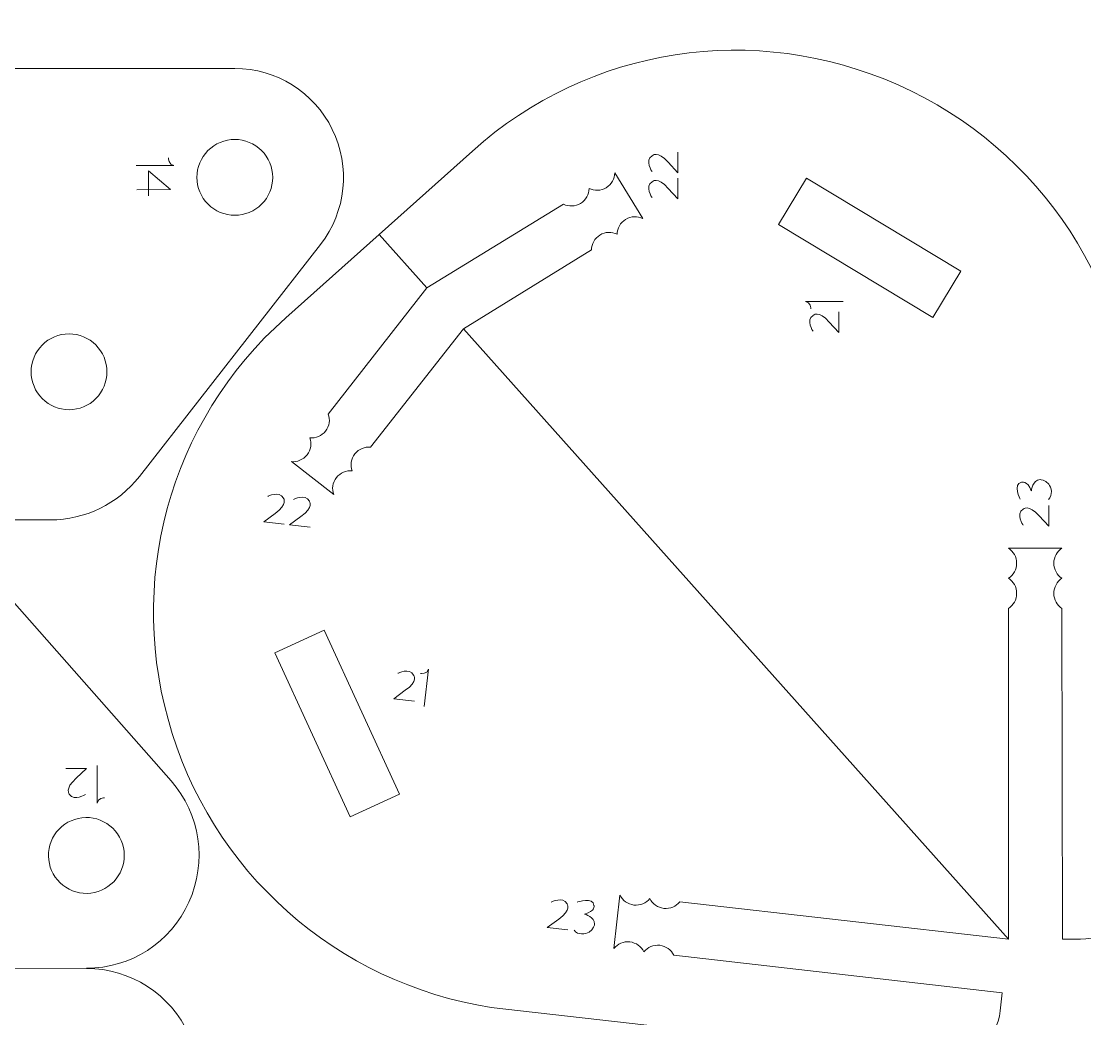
# Model space of a CAD drawing. Header units: centimetres. Extents: x -25 to 25, y -32.5 to 32.5.
# Drawn here: x -8.14 to -2.18, y 15 to 20.58 of the extents above; entities that cross this region are included whole.
import ezdxf

# ---------------------------------------------------------------- set-up
doc = ezdxf.new("R2010")
doc.units = ezdxf.units.CM
doc.header["$MEASUREMENT"] = 0
doc.layers.add('Capa 1', color=7, linetype='Continuous')

msp = doc.modelspace()

# ---------------------------------------------------------------- linework, layer by layer
at = {"layer": 'Capa 1', "color": 250, "lineweight": 9}
for points, knots in [([(-2.3102, 17.29459), (-2.3102, 17.29459), (-2.30739, 15.44318), (-2.30739, 15.44318), (-2.30739, 15.44318), (-2.30739, 15.44318), (-2.20638, 15.44319), (-2.20638, 15.44319), (-2.20638, 15.44319), (-2.12597, 15.44324), (-2.04889, 15.47522), (-1.99205, 15.5321), (-1.99205, 15.5321), (-1.93523, 15.589), (-1.90333, 15.66576), (-1.90338, 15.74615), (-1.90338, 15.74615), (-1.90338, 15.74615), (-1.90315, 18.19486), (-1.90315, 18.19486), (-1.90315, 18.19486), (-1.90582, 19.07334), (-2.42437, 19.86824), (-3.22726, 20.22475), (-3.22726, 20.22475), (-4.03015, 20.58121), (-4.95713, 20.44204), (-5.61054, 19.85486), (-5.61054, 19.85486), (-5.61054, 19.85486), (-6.13315, 19.38819), (-6.13315, 19.38819), (-6.13315, 19.38819), (-6.13315, 19.38819), (-5.86634, 19.08941), (-5.86634, 19.08941), (-5.86634, 19.08941), (-5.86634, 19.08941), (-5.1014, 19.55746), (-5.1014, 19.55746)], [0, 0, 0, 0, 0.0909091, 0.0909091, 0.0909091, 0.0909091, 0.1818182, 0.1818182, 0.1818182, 0.1818182, 0.2727273, 0.2727273, 0.2727273, 0.2727273, 0.3636364, 0.3636364, 0.3636364, 0.3636364, 0.4545455, 0.4545455, 0.4545455, 0.4545455, 0.5454545, 0.5454545, 0.5454545, 0.5454545, 0.6363636, 0.6363636, 0.6363636, 0.6363636, 0.7272727, 0.7272727, 0.7272727, 0.7272727, 0.8181818, 0.8181818, 0.8181818, 0.8181818, 1, 1, 1, 1]), ([(-9.25908, 17.79036), (-9.25908, 17.79036), (-7.97336, 17.79036), (-7.97336, 17.79036), (-7.97336, 17.79036), (-7.77882, 17.79039), (-7.59527, 17.87989), (-7.47556, 18.03323), (-7.47556, 18.03323), (-7.47556, 18.03323), (-6.46099, 19.33248), (-6.46099, 19.33248), (-6.46099, 19.33248), (-6.31794, 19.51667), (-6.29241, 19.7663), (-6.39523, 19.97563), (-6.39523, 19.97563), (-6.49805, 20.18496), (-6.70798, 20.31736), (-6.94119, 20.31674), (-6.94119, 20.31674), (-6.94119, 20.31674), (-8.65907, 20.31674), (-8.65907, 20.31674), (-8.65907, 20.31674), (-9.1706, 20.33257), (-9.25024, 20.2834), (-9.25908, 19.9218)], [0, 0, 0, 0, 0.125, 0.125, 0.125, 0.125, 0.25, 0.25, 0.25, 0.25, 0.375, 0.375, 0.375, 0.375, 0.5, 0.5, 0.5, 0.5, 0.625, 0.625, 0.625, 0.625, 0.75, 0.75, 0.75, 0.75, 1, 1, 1, 1]), ([(-6.94119, 19.91961), (-6.88497, 19.91964), (-6.83103, 19.89734), (-6.79125, 19.8576), (-6.79125, 19.8576), (-6.75146, 19.81787), (-6.72909, 19.76369), (-6.72905, 19.70747), (-6.72905, 19.70747), (-6.72902, 19.65124), (-6.75132, 19.5973), (-6.79106, 19.55752), (-6.79106, 19.55752), (-6.83079, 19.51773), (-6.88497, 19.49536), (-6.94119, 19.49533), (-6.94119, 19.49533), (-6.99742, 19.4953), (-7.05136, 19.5176), (-7.09114, 19.55733), (-7.09114, 19.55733), (-7.13093, 19.59706), (-7.1533, 19.65124), (-7.15333, 19.70747), (-7.15333, 19.70747), (-7.15336, 19.76369), (-7.13106, 19.81763), (-7.09133, 19.85741), (-7.09133, 19.85741), (-7.0516, 19.8972), (-6.99742, 19.91957), (-6.94119, 19.91961)], [0, 0, 0, 0, 0.1111111, 0.1111111, 0.1111111, 0.1111111, 0.2222222, 0.2222222, 0.2222222, 0.2222222, 0.3333333, 0.3333333, 0.3333333, 0.3333333, 0.4444444, 0.4444444, 0.4444444, 0.4444444, 0.5555556, 0.5555556, 0.5555556, 0.5555556, 0.6666667, 0.6666667, 0.6666667, 0.6666667, 0.7777778, 0.7777778, 0.7777778, 0.7777778, 1, 1, 1, 1]), ([(-4.81385, 19.73297), (-4.8146, 19.70006), (-4.83156, 19.66819), (-4.86174, 19.64977), (-4.86174, 19.64977), (-4.89193, 19.63135), (-4.92802, 19.63083), (-4.95763, 19.64521)], [0, 0, 0, 0, 0.3333333, 0.3333333, 0.3333333, 0.3333333, 1, 1, 1, 1]), ([(-2.87609, 19.18159), (-2.87609, 19.18159), (-3.74056, 19.70386), (-3.74056, 19.70386), (-3.74056, 19.70386), (-3.74056, 19.70386), (-3.89725, 19.44449), (-3.89725, 19.44449), (-3.89725, 19.44449), (-3.89725, 19.44449), (-3.89725, 19.44449), (-3.89725, 19.44449), (-3.89725, 19.44449), (-3.89725, 19.44449), (-3.03275, 18.92224), (-3.03275, 18.92224), (-3.03275, 18.92224), (-3.03275, 18.92224), (-3.03275, 18.92224), (-3.03275, 18.92224), (-3.03275, 18.92224), (-3.03275, 18.92224), (-2.87609, 19.18159), (-2.87609, 19.18159)], [0, 0, 0, 0, 0.1428571, 0.1428571, 0.1428571, 0.1428571, 0.2857143, 0.2857143, 0.2857143, 0.2857143, 0.4285714, 0.4285714, 0.4285714, 0.4285714, 0.5714286, 0.5714286, 0.5714286, 0.5714286, 0.7142857, 0.7142857, 0.7142857, 0.7142857, 1, 1, 1, 1]), ([(-4.95763, 19.64521), (-4.95837, 19.6123), (-4.97534, 19.58044), (-5.00552, 19.56202), (-5.00552, 19.56202), (-5.0357, 19.5436), (-5.07179, 19.54308), (-5.1014, 19.55746)], [0, 0, 0, 0, 0.3333333, 0.3333333, 0.3333333, 0.3333333, 1, 1, 1, 1]), ([(-4.65742, 19.47697), (-4.68702, 19.49135), (-4.72312, 19.49083), (-4.7533, 19.47241), (-4.7533, 19.47241), (-4.78348, 19.45399), (-4.80044, 19.42212), (-4.80119, 19.38922)], [0, 0, 0, 0, 0.3333333, 0.3333333, 0.3333333, 0.3333333, 1, 1, 1, 1]), ([(-4.4838, 15.35362), (-4.4838, 15.35362), (-2.64451, 15.14214), (-2.64451, 15.14214), (-2.64451, 15.14214), (-2.64451, 15.14214), (-2.6559, 15.04178), (-2.6559, 15.04178), (-2.6559, 15.04178), (-2.66502, 14.96189), (-2.70548, 14.8889), (-2.7684, 14.83884), (-2.7684, 14.83884), (-2.83135, 14.78879), (-2.91121, 14.76575), (-2.99108, 14.77486), (-2.99108, 14.77486), (-2.99108, 14.77486), (-5.42422, 15.05064), (-5.42422, 15.05064), (-5.42422, 15.05064), (-6.2968, 15.15231), (-7.02818, 15.75715), (-7.29192, 16.59511), (-7.29192, 16.59511), (-7.55561, 17.43306), (-7.31284, 18.33845), (-6.65575, 18.92151), (-6.65575, 18.92151), (-6.65575, 18.92151), (-6.13315, 19.38819), (-6.13315, 19.38819), (-6.13315, 19.38819), (-6.13315, 19.38819), (-5.86635, 19.0894), (-5.86635, 19.0894), (-5.86635, 19.0894), (-5.86635, 19.0894), (-6.41764, 18.38209), (-6.41764, 18.38209)], [0, 0, 0, 0, 0.0909091, 0.0909091, 0.0909091, 0.0909091, 0.1818182, 0.1818182, 0.1818182, 0.1818182, 0.2727273, 0.2727273, 0.2727273, 0.2727273, 0.3636364, 0.3636364, 0.3636364, 0.3636364, 0.4545455, 0.4545455, 0.4545455, 0.4545455, 0.5454545, 0.5454545, 0.5454545, 0.5454545, 0.6363636, 0.6363636, 0.6363636, 0.6363636, 0.7272727, 0.7272727, 0.7272727, 0.7272727, 0.8181818, 0.8181818, 0.8181818, 0.8181818, 1, 1, 1, 1]), ([(-4.80119, 19.38922), (-4.8308, 19.4036), (-4.86689, 19.40308), (-4.89707, 19.38465), (-4.89707, 19.38465), (-4.92726, 19.36623), (-4.94422, 19.33437), (-4.94496, 19.30146)], [0, 0, 0, 0, 0.3333333, 0.3333333, 0.3333333, 0.3333333, 1, 1, 1, 1]), ([(-4.94496, 19.30146), (-4.94496, 19.30146), (-5.66133, 18.85983), (-5.66133, 18.85983), (-5.66133, 18.85983), (-5.66133, 18.85983), (-2.61038, 15.44321), (-2.61038, 15.44321), (-2.61038, 15.44321), (-2.61038, 15.44321), (-2.61021, 17.29475), (-2.61021, 17.29475)], [0, 0, 0, 0, 0.25, 0.25, 0.25, 0.25, 0.5, 0.5, 0.5, 0.5, 1, 1, 1, 1]), ([(-7.86938, 18.83116), (-7.81316, 18.8312), (-7.75921, 18.8089), (-7.71943, 18.76916), (-7.71943, 18.76916), (-7.67965, 18.72943), (-7.65728, 18.67525), (-7.65724, 18.61902), (-7.65724, 18.61902), (-7.65721, 18.5628), (-7.67951, 18.50886), (-7.71924, 18.46908), (-7.71924, 18.46908), (-7.75898, 18.42929), (-7.81316, 18.40692), (-7.86938, 18.40689), (-7.86938, 18.40689), (-7.9256, 18.40685), (-7.97954, 18.42916), (-8.01933, 18.46889), (-8.01933, 18.46889), (-8.05911, 18.50862), (-8.08148, 18.5628), (-8.08152, 18.61902), (-8.08152, 18.61902), (-8.08156, 18.67525), (-8.05925, 18.72919), (-8.01952, 18.76897), (-8.01952, 18.76897), (-7.97978, 18.80876), (-7.9256, 18.83113), (-7.86938, 18.83116)], [0, 0, 0, 0, 0.1111111, 0.1111111, 0.1111111, 0.1111111, 0.2222222, 0.2222222, 0.2222222, 0.2222222, 0.3333333, 0.3333333, 0.3333333, 0.3333333, 0.4444444, 0.4444444, 0.4444444, 0.4444444, 0.5555556, 0.5555556, 0.5555556, 0.5555556, 0.6666667, 0.6666667, 0.6666667, 0.6666667, 0.7777778, 0.7777778, 0.7777778, 0.7777778, 1, 1, 1, 1]), ([(-6.52103, 18.24913), (-6.48825, 18.24616), (-6.45468, 18.25943), (-6.43297, 18.28734), (-6.43297, 18.28734), (-6.41127, 18.31525), (-6.40669, 18.35105), (-6.41764, 18.38209)], [0, 0, 0, 0, 0.3333333, 0.3333333, 0.3333333, 0.3333333, 1, 1, 1, 1]), ([(-6.62444, 18.11616), (-6.59165, 18.1132), (-6.55808, 18.12646), (-6.53637, 18.15437), (-6.53637, 18.15437), (-6.51467, 18.18229), (-6.51008, 18.21809), (-6.52103, 18.24913)], [0, 0, 0, 0, 0.3333333, 0.3333333, 0.3333333, 0.3333333, 1, 1, 1, 1]), ([(-6.28431, 18.06483), (-6.29526, 18.09588), (-6.29067, 18.13168), (-6.26896, 18.15959), (-6.26896, 18.15959), (-6.24725, 18.18751), (-6.21368, 18.20077), (-6.1809, 18.1978)], [0, 0, 0, 0, 0.3333333, 0.3333333, 0.3333333, 0.3333333, 1, 1, 1, 1]), ([(-6.3877, 17.93187), (-6.39866, 17.9629), (-6.39407, 17.99872), (-6.37236, 18.02663), (-6.37236, 18.02663), (-6.35066, 18.05454), (-6.31708, 18.0678), (-6.28431, 18.06483)], [0, 0, 0, 0, 0.3333333, 0.3333333, 0.3333333, 0.3333333, 1, 1, 1, 1]), ([(-2.61021, 17.63163), (-2.58251, 17.61385), (-2.56415, 17.58277), (-2.56415, 17.54741), (-2.56415, 17.54741), (-2.56415, 17.51205), (-2.58251, 17.48097), (-2.61021, 17.46319)], [0, 0, 0, 0, 0.3333333, 0.3333333, 0.3333333, 0.3333333, 1, 1, 1, 1]), ([(-2.3102, 17.63147), (-2.3379, 17.61369), (-2.35626, 17.58261), (-2.35626, 17.54725), (-2.35626, 17.54725), (-2.35626, 17.51189), (-2.3379, 17.48081), (-2.3102, 17.46303)], [0, 0, 0, 0, 0.3333333, 0.3333333, 0.3333333, 0.3333333, 1, 1, 1, 1]), ([(-10.61403, 15.27899), (-10.86254, 15.27964), (-11.08765, 15.42576), (-11.18941, 15.65249), (-11.18941, 15.65249), (-11.29117, 15.87921), (-11.2533, 16.14158), (-11.0886, 16.32769), (-11.0886, 16.32769), (-11.0886, 16.32769), (-10.14392, 17.40185), (-10.14392, 17.40185), (-10.14392, 17.40185), (-10.02403, 17.53814), (-9.85147, 17.61628), (-9.66995, 17.61634), (-9.66995, 17.61634), (-9.66995, 17.61634), (-8.71816, 17.61679), (-8.71816, 17.61679), (-8.71816, 17.61679), (-8.53664, 17.61685), (-8.36397, 17.53896), (-8.24398, 17.40275), (-8.24398, 17.40275), (-8.24398, 17.40275), (-7.29828, 16.32949), (-7.29828, 16.32949), (-7.29828, 16.32949), (-7.13456, 16.14253), (-7.0955, 15.87702), (-7.19844, 15.65083), (-7.19844, 15.65083), (-7.30138, 15.42464), (-7.52335, 15.27969), (-7.77186, 15.28034)], [0, 0, 0, 0, 0.1, 0.1, 0.1, 0.1, 0.2, 0.2, 0.2, 0.2, 0.3, 0.3, 0.3, 0.3, 0.4, 0.4, 0.4, 0.4, 0.5, 0.5, 0.5, 0.5, 0.6, 0.6, 0.6, 0.6, 0.7, 0.7, 0.7, 0.7, 0.8, 0.8, 0.8, 0.8, 1, 1, 1, 1]), ([(-2.61021, 17.46319), (-2.58251, 17.44541), (-2.56415, 17.41433), (-2.56415, 17.37897), (-2.56415, 17.37897), (-2.56415, 17.34361), (-2.58251, 17.31253), (-2.61021, 17.29475)], [0, 0, 0, 0, 0.3333333, 0.3333333, 0.3333333, 0.3333333, 1, 1, 1, 1]), ([(-2.3102, 17.46303), (-2.3379, 17.44525), (-2.35626, 17.41417), (-2.35626, 17.37881), (-2.35626, 17.37881), (-2.35626, 17.34345), (-2.3379, 17.31237), (-2.3102, 17.29459)], [0, 0, 0, 0, 0.3333333, 0.3333333, 0.3333333, 0.3333333, 1, 1, 1, 1]), ([(-6.29499, 16.1286), (-6.29499, 16.1286), (-6.71649, 17.04643), (-6.71649, 17.04643), (-6.71649, 17.04643), (-6.71649, 17.04643), (-6.44111, 17.17288), (-6.44111, 17.17288), (-6.44111, 17.17288), (-6.44111, 17.17288), (-6.44111, 17.17288), (-6.44111, 17.17288), (-6.44111, 17.17288), (-6.44111, 17.17288), (-6.01964, 16.25503), (-6.01964, 16.25503), (-6.01964, 16.25503), (-6.01964, 16.25503), (-6.01964, 16.25503), (-6.01964, 16.25503), (-6.01964, 16.25503), (-6.01964, 16.25503), (-6.29499, 16.1286), (-6.29499, 16.1286)], [0, 0, 0, 0, 0.1428571, 0.1428571, 0.1428571, 0.1428571, 0.2857143, 0.2857143, 0.2857143, 0.2857143, 0.4285714, 0.4285714, 0.4285714, 0.4285714, 0.5714286, 0.5714286, 0.5714286, 0.5714286, 0.7142857, 0.7142857, 0.7142857, 0.7142857, 1, 1, 1, 1]), ([(-7.61059, 16.04941), (-7.64701, 16.09225), (-7.69894, 16.11888), (-7.75499, 16.12343), (-7.75499, 16.12343), (-7.81103, 16.12798), (-7.86679, 16.10991), (-7.90963, 16.0735), (-7.90963, 16.0735), (-7.95248, 16.03709), (-7.97911, 15.98515), (-7.98365, 15.92911), (-7.98365, 15.92911), (-7.9882, 15.87307), (-7.97013, 15.81731), (-7.93372, 15.77446), (-7.93372, 15.77446), (-7.89731, 15.73162), (-7.84537, 15.70499), (-7.78933, 15.70044), (-7.78933, 15.70044), (-7.73329, 15.69589), (-7.67753, 15.71396), (-7.63468, 15.75037), (-7.63468, 15.75037), (-7.59184, 15.78678), (-7.56521, 15.83872), (-7.56066, 15.89476), (-7.56066, 15.89476), (-7.55611, 15.9508), (-7.57418, 16.00656), (-7.61059, 16.04941)], [0, 0, 0, 0, 0.1111111, 0.1111111, 0.1111111, 0.1111111, 0.2222222, 0.2222222, 0.2222222, 0.2222222, 0.3333333, 0.3333333, 0.3333333, 0.3333333, 0.4444444, 0.4444444, 0.4444444, 0.4444444, 0.5555556, 0.5555556, 0.5555556, 0.5555556, 0.6666667, 0.6666667, 0.6666667, 0.6666667, 0.7777778, 0.7777778, 0.7777778, 0.7777778, 1, 1, 1, 1]), ([(-4.78488, 15.68971), (-4.77033, 15.66018), (-4.74152, 15.63843), (-4.70639, 15.63445), (-4.70639, 15.63445), (-4.67125, 15.63046), (-4.6383, 15.6452), (-4.61751, 15.67072)], [0, 0, 0, 0, 0.3333333, 0.3333333, 0.3333333, 0.3333333, 1, 1, 1, 1]), ([(-4.61751, 15.67072), (-4.60297, 15.64119), (-4.57415, 15.61945), (-4.53902, 15.61546), (-4.53902, 15.61546), (-4.50388, 15.61148), (-4.47093, 15.62622), (-4.45014, 15.65174)], [0, 0, 0, 0, 0.3333333, 0.3333333, 0.3333333, 0.3333333, 1, 1, 1, 1]), ([(-4.81853, 15.39159), (-4.79775, 15.41711), (-4.76479, 15.43185), (-4.72966, 15.42787), (-4.72966, 15.42787), (-4.69452, 15.42388), (-4.66571, 15.40213), (-4.65117, 15.37261)], [0, 0, 0, 0, 0.3333333, 0.3333333, 0.3333333, 0.3333333, 1, 1, 1, 1]), ([(-4.65117, 15.37261), (-4.63038, 15.39813), (-4.59743, 15.41286), (-4.56229, 15.40888), (-4.56229, 15.40888), (-4.52716, 15.40489), (-4.49835, 15.38315), (-4.4838, 15.35362)], [0, 0, 0, 0, 0.3333333, 0.3333333, 0.3333333, 0.3333333, 1, 1, 1, 1]), ([(-11.0886, 14.23164), (-11.0886, 14.23164), (-10.14392, 13.15748), (-10.14392, 13.15748), (-10.14392, 13.15748), (-10.02403, 13.02119), (-9.85147, 12.94305), (-9.66995, 12.94299), (-9.66995, 12.94299), (-9.66995, 12.94299), (-8.71816, 12.94254), (-8.71816, 12.94254), (-8.71816, 12.94254), (-8.53664, 12.94248), (-8.36397, 13.02037), (-8.24398, 13.15658), (-8.24398, 13.15658), (-8.24398, 13.15658), (-7.29828, 14.22984), (-7.29828, 14.22984), (-7.29828, 14.22984), (-7.13456, 14.4168), (-7.0955, 14.68231), (-7.19844, 14.9085), (-7.19844, 14.9085), (-7.30138, 15.13469), (-7.52335, 15.27964), (-7.77186, 15.27899), (-7.77186, 15.27899), (-7.77186, 15.27899), (-10.61403, 15.28034), (-10.61403, 15.28034), (-10.61403, 15.28034), (-10.86254, 15.27969), (-11.08765, 15.13357), (-11.18941, 14.90684), (-11.18941, 14.90684), (-11.29117, 14.68012), (-11.2533, 14.41775), (-11.0886, 14.23164)], [0, 0, 0, 0, 0.0909091, 0.0909091, 0.0909091, 0.0909091, 0.1818182, 0.1818182, 0.1818182, 0.1818182, 0.2727273, 0.2727273, 0.2727273, 0.2727273, 0.3636364, 0.3636364, 0.3636364, 0.3636364, 0.4545455, 0.4545455, 0.4545455, 0.4545455, 0.5454545, 0.5454545, 0.5454545, 0.5454545, 0.6363636, 0.6363636, 0.6363636, 0.6363636, 0.7272727, 0.7272727, 0.7272727, 0.7272727, 0.8181818, 0.8181818, 0.8181818, 0.8181818, 1, 1, 1, 1])]:
    msp.add_open_spline(points, degree=3, knots=knots, dxfattribs=at)
at = {"layer": 'Capa 1', "color": 22, "lineweight": 5}
for points, knots in [([(-4.60545, 19.7399), (-4.60545, 19.7399), (-4.64626, 19.80173), (-4.60545, 19.82889), (-4.60545, 19.82889), (-4.60545, 19.82889), (-4.57455, 19.85981), (-4.51521, 19.79182)], [0, 0, 0, 0, 0.3333333, 0.3333333, 0.3333333, 0.3333333, 1, 1, 1, 1]), ([(-4.51521, 19.79182), (-4.51521, 19.79182), (-4.46083, 19.73374), (-4.46083, 19.73374), (-4.46083, 19.73374), (-4.46083, 19.73374), (-4.46083, 19.84906), (-4.46083, 19.84906)], [0, 0, 0, 0, 0.3333333, 0.3333333, 0.3333333, 0.3333333, 1, 1, 1, 1]), ([(-7.42467, 19.60497), (-7.42467, 19.60497), (-7.42467, 19.74463), (-7.42467, 19.74463), (-7.42467, 19.74463), (-7.42467, 19.74463), (-7.30106, 19.63958), (-7.30106, 19.63958), (-7.30106, 19.63958), (-7.30106, 19.63958), (-7.48897, 19.63837), (-7.48897, 19.63837)], [0, 0, 0, 0, 0.25, 0.25, 0.25, 0.25, 0.5, 0.5, 0.5, 0.5, 1, 1, 1, 1]), ([(-4.60545, 19.59407), (-4.60545, 19.59407), (-4.64626, 19.6559), (-4.60545, 19.68306), (-4.60545, 19.68306), (-4.60545, 19.68306), (-4.57455, 19.71398), (-4.51521, 19.64599)], [0, 0, 0, 0, 0.3333333, 0.3333333, 0.3333333, 0.3333333, 1, 1, 1, 1]), ([(-4.51521, 19.64599), (-4.51521, 19.64599), (-4.46083, 19.58791), (-4.46083, 19.58791), (-4.46083, 19.58791), (-4.46083, 19.58791), (-4.46083, 19.70323), (-4.46083, 19.70323)], [0, 0, 0, 0, 0.3333333, 0.3333333, 0.3333333, 0.3333333, 1, 1, 1, 1]), ([(-3.70408, 18.84584), (-3.70408, 18.84584), (-3.74489, 18.90767), (-3.70408, 18.93483), (-3.70408, 18.93483), (-3.70408, 18.93483), (-3.67318, 18.96575), (-3.61384, 18.89776)], [0, 0, 0, 0, 0.3333333, 0.3333333, 0.3333333, 0.3333333, 1, 1, 1, 1]), ([(-3.61384, 18.89776), (-3.61384, 18.89776), (-3.55946, 18.83968), (-3.55946, 18.83968), (-3.55946, 18.83968), (-3.55946, 18.83968), (-3.55946, 18.955), (-3.55946, 18.955)], [0, 0, 0, 0, 0.3333333, 0.3333333, 0.3333333, 0.3333333, 1, 1, 1, 1]), ([(-2.38705, 17.90538), (-2.38705, 17.90538), (-2.36857, 17.91261), (-2.36977, 17.94866), (-2.36977, 17.94866), (-2.37039, 17.96737), (-2.37708, 17.98077), (-2.38473, 17.99049), (-2.38473, 17.99049), (-2.40343, 18.01419), (-2.43247, 18.01541), (-2.43247, 18.01541), (-2.43247, 18.01541), (-2.47418, 18.01419), (-2.48222, 17.95297), (-2.48222, 17.95297), (-2.48222, 17.95297), (-2.50451, 18.01293), (-2.53664, 18.00056), (-2.53664, 18.00056), (-2.53664, 18.00056), (-2.58607, 17.99192), (-2.54408, 17.90538), (-2.54408, 17.90538)], [0, 0, 0, 0, 0.1428571, 0.1428571, 0.1428571, 0.1428571, 0.2857143, 0.2857143, 0.2857143, 0.2857143, 0.4285714, 0.4285714, 0.4285714, 0.4285714, 0.5714286, 0.5714286, 0.5714286, 0.5714286, 0.7142857, 0.7142857, 0.7142857, 0.7142857, 1, 1, 1, 1]), ([(-6.75717, 17.92148), (-6.75717, 17.92148), (-6.69113, 17.95506), (-6.66875, 17.91145), (-6.66875, 17.91145), (-6.66875, 17.91145), (-6.64151, 17.87726), (-6.71575, 17.82596)], [0, 0, 0, 0, 0.3333333, 0.3333333, 0.3333333, 0.3333333, 1, 1, 1, 1]), ([(-6.61227, 17.90504), (-6.61227, 17.90504), (-6.54623, 17.93862), (-6.52385, 17.89501), (-6.52385, 17.89501), (-6.52385, 17.89501), (-6.49661, 17.86082), (-6.57085, 17.80953)], [0, 0, 0, 0, 0.3333333, 0.3333333, 0.3333333, 0.3333333, 1, 1, 1, 1]), ([(-2.52845, 17.76092), (-2.52845, 17.76092), (-2.56926, 17.82275), (-2.52845, 17.84991), (-2.52845, 17.84991), (-2.52845, 17.84991), (-2.49755, 17.88083), (-2.43821, 17.81284)], [0, 0, 0, 0, 0.3333333, 0.3333333, 0.3333333, 0.3333333, 1, 1, 1, 1]), ([(-2.43821, 17.81284), (-2.43821, 17.81284), (-2.38383, 17.75476), (-2.38383, 17.75476), (-2.38383, 17.75476), (-2.38383, 17.75476), (-2.38383, 17.87008), (-2.38383, 17.87008)], [0, 0, 0, 0, 0.3333333, 0.3333333, 0.3333333, 0.3333333, 1, 1, 1, 1]), ([(-6.71575, 17.82596), (-6.71575, 17.82596), (-6.77959, 17.77848), (-6.77959, 17.77848), (-6.77959, 17.77848), (-6.77959, 17.77848), (-6.66501, 17.76548), (-6.66501, 17.76548)], [0, 0, 0, 0, 0.3333333, 0.3333333, 0.3333333, 0.3333333, 1, 1, 1, 1]), ([(-6.57085, 17.80953), (-6.57085, 17.80953), (-6.63469, 17.76204), (-6.63469, 17.76204), (-6.63469, 17.76204), (-6.63469, 17.76204), (-6.5201, 17.74904), (-6.5201, 17.74904)], [0, 0, 0, 0, 0.3333333, 0.3333333, 0.3333333, 0.3333333, 1, 1, 1, 1]), ([(-6.0283, 16.93165), (-6.0283, 16.93165), (-5.96227, 16.96523), (-5.93988, 16.92162), (-5.93988, 16.92162), (-5.93988, 16.92162), (-5.91264, 16.88743), (-5.98689, 16.83613)], [0, 0, 0, 0, 0.3333333, 0.3333333, 0.3333333, 0.3333333, 1, 1, 1, 1]), ([(-5.98689, 16.83613), (-5.98689, 16.83613), (-6.05073, 16.78864), (-6.05073, 16.78864), (-6.05073, 16.78864), (-6.05073, 16.78864), (-5.93614, 16.77564), (-5.93614, 16.77564)], [0, 0, 0, 0, 0.3333333, 0.3333333, 0.3333333, 0.3333333, 1, 1, 1, 1]), ([(-7.82945, 16.34384), (-7.82945, 16.34384), (-7.77137, 16.39822), (-7.77137, 16.39822), (-7.77137, 16.39822), (-7.77137, 16.39822), (-7.88669, 16.39822), (-7.88669, 16.39822)], [0, 0, 0, 0, 0.3333333, 0.3333333, 0.3333333, 0.3333333, 1, 1, 1, 1]), ([(-7.77753, 16.2536), (-7.77753, 16.2536), (-7.83936, 16.21279), (-7.86652, 16.2536), (-7.86652, 16.2536), (-7.86652, 16.2536), (-7.89744, 16.2845), (-7.82945, 16.34384)], [0, 0, 0, 0, 0.3333333, 0.3333333, 0.3333333, 0.3333333, 1, 1, 1, 1]), ([(-5.16932, 15.65103), (-5.16932, 15.65103), (-5.10328, 15.68461), (-5.08089, 15.641), (-5.08089, 15.641), (-5.08089, 15.641), (-5.05365, 15.60682), (-5.1279, 15.55552)], [0, 0, 0, 0, 0.3333333, 0.3333333, 0.3333333, 0.3333333, 1, 1, 1, 1]), ([(-5.04172, 15.49425), (-5.04172, 15.49425), (-5.03661, 15.47507), (-5.00066, 15.4722), (-5.00066, 15.4722), (-4.982, 15.47071), (-4.96793, 15.47585), (-4.95741, 15.48235), (-4.95741, 15.48235), (-4.93175, 15.49826), (-4.92727, 15.52698), (-4.92727, 15.52698), (-4.92727, 15.52698), (-4.92378, 15.56856), (-4.9837, 15.58345), (-4.9837, 15.58345), (-4.9837, 15.58345), (-4.92161, 15.59884), (-4.93028, 15.63216), (-4.93028, 15.63216), (-4.93028, 15.63216), (-4.93329, 15.68225), (-5.02402, 15.65028), (-5.02402, 15.65028)], [0, 0, 0, 0, 0.1428571, 0.1428571, 0.1428571, 0.1428571, 0.2857143, 0.2857143, 0.2857143, 0.2857143, 0.4285714, 0.4285714, 0.4285714, 0.4285714, 0.5714286, 0.5714286, 0.5714286, 0.5714286, 0.7142857, 0.7142857, 0.7142857, 0.7142857, 1, 1, 1, 1]), ([(-5.1279, 15.55552), (-5.1279, 15.55552), (-5.19174, 15.50803), (-5.19174, 15.50803), (-5.19174, 15.50803), (-5.19174, 15.50803), (-5.07715, 15.49503), (-5.07715, 15.49503)], [0, 0, 0, 0, 0.3333333, 0.3333333, 0.3333333, 0.3333333, 1, 1, 1, 1])]:
    msp.add_open_spline(points, degree=3, knots=knots, dxfattribs=at)
for points in [[(-7.28339, 19.77445), (-7.28339, 19.77445), (-7.4929, 19.77445), (-7.4929, 19.77445)], [(-7.31281, 19.8165), (-7.31281, 19.8165), (-7.31116, 19.77609), (-7.28339, 19.77445)], [(-3.71618, 18.97122), (-3.71618, 18.97122), (-3.71783, 19.01163), (-3.7456, 19.01327)], [(-3.7456, 19.01327), (-3.7456, 19.01327), (-3.53609, 19.01327), (-3.53609, 19.01327)], [(-5.90236, 16.92954), (-5.90236, 16.92954), (-5.86202, 16.92662), (-5.85726, 16.95403)], [(-5.85726, 16.95403), (-5.85726, 16.95403), (-5.88088, 16.74586), (-5.88088, 16.74586)], [(-7.71223, 16.20521), (-7.71223, 16.20521), (-7.71223, 16.41472), (-7.71223, 16.41472)], [(-7.67018, 16.23463), (-7.67018, 16.23463), (-7.71059, 16.23298), (-7.71223, 16.20521)]]:
    msp.add_open_spline(points, degree=3, dxfattribs=at)
at = {"layer": 'Capa 1', "color": 250, "lineweight": 9}
for points in [[(-4.81385, 19.73297), (-4.81385, 19.73297), (-4.65742, 19.47697), (-4.65742, 19.47697)], [(-6.1809, 18.1978), (-6.1809, 18.1978), (-5.66134, 18.85982), (-5.66134, 18.85982)], [(-6.62444, 18.11616), (-6.62444, 18.11616), (-6.3877, 17.93187), (-6.3877, 17.93187)], [(-2.3102, 17.63147), (-2.3102, 17.63147), (-2.61021, 17.63163), (-2.61021, 17.63163)], [(-4.81853, 15.39159), (-4.81853, 15.39159), (-4.78488, 15.68971), (-4.78488, 15.68971)], [(-2.61038, 15.44321), (-2.61038, 15.44321), (-4.45014, 15.65174), (-4.45014, 15.65174)]]:
    msp.add_open_spline(points, degree=3, dxfattribs=at)

doc.saveas('drawing.dxf')
